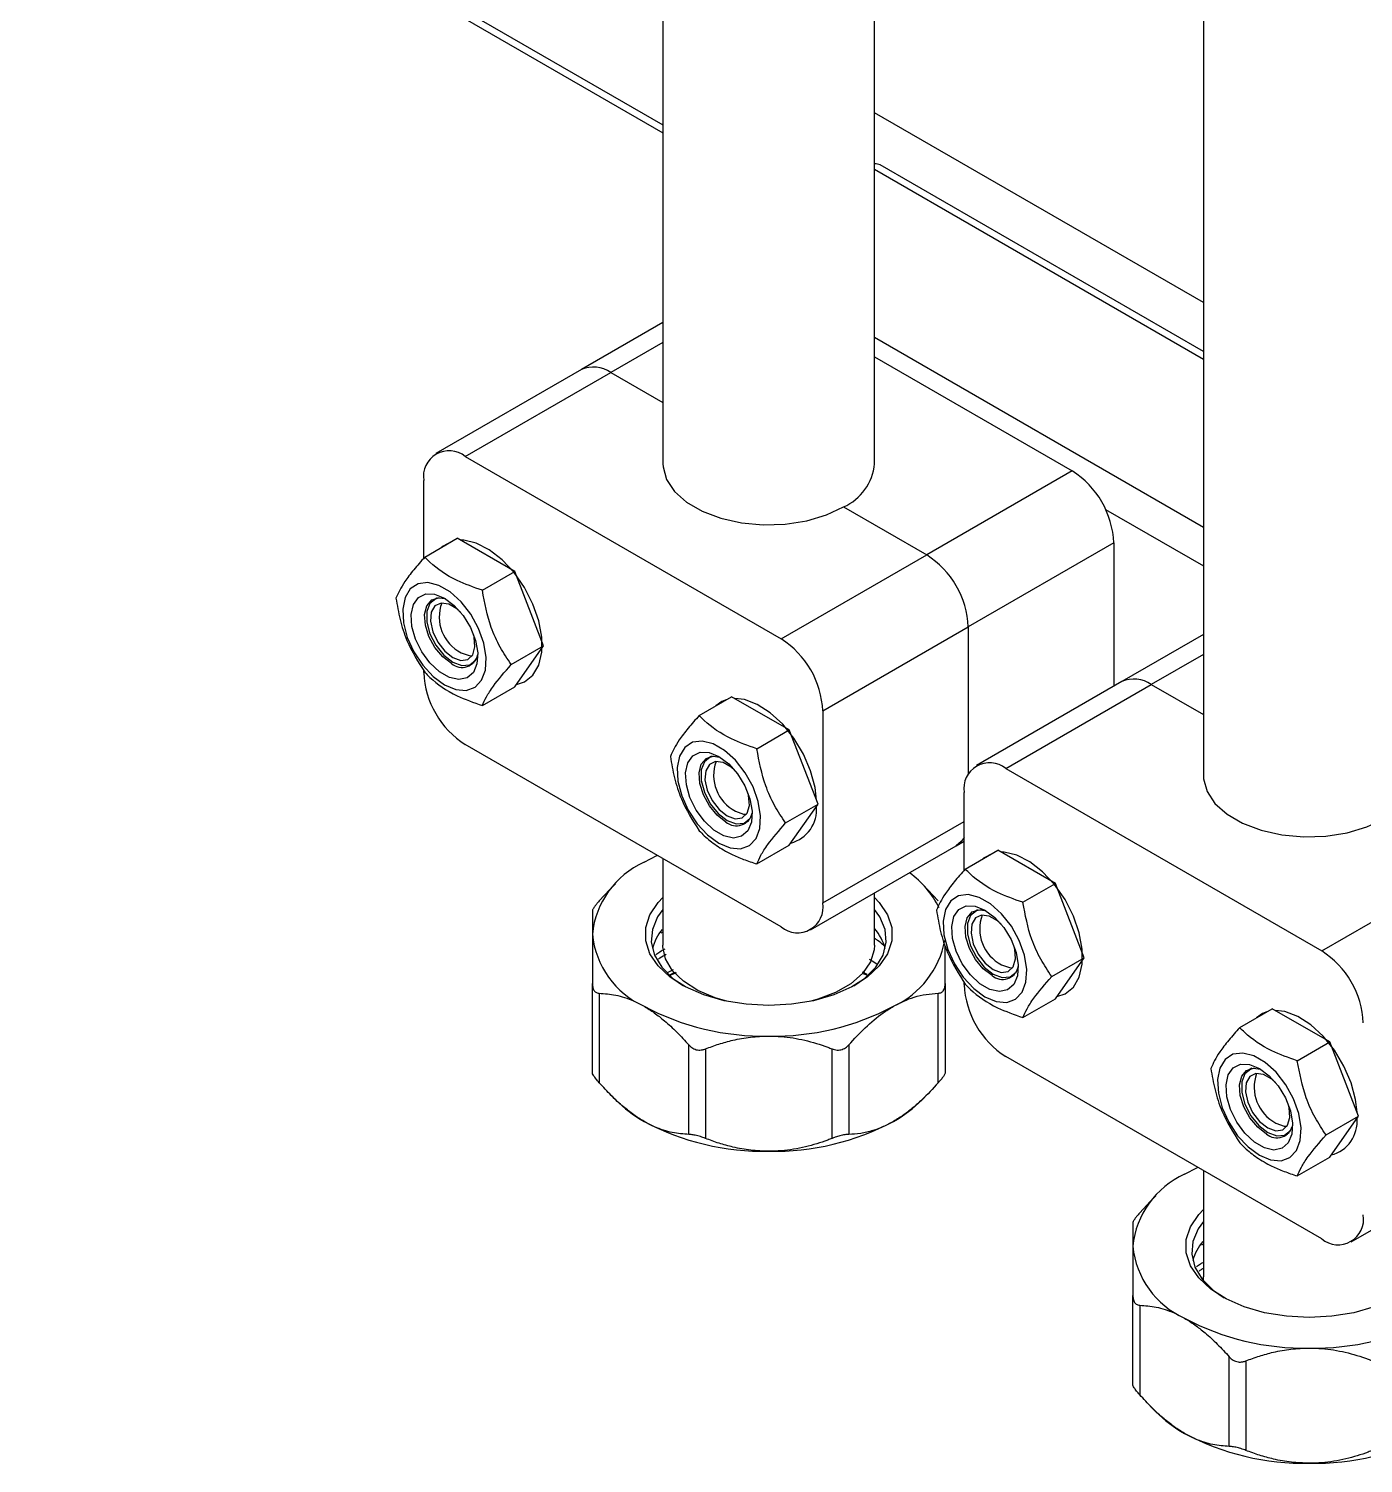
# Model space of a CAD drawing. Extents: x 75 to 2075, y 25 to 1460.
# Drawn here: x 1499.3 to 1641.2, y 580.4 to 732.9 of the extents above; entities that cross this region are included whole.
import ezdxf

# ---------------------------------------------------------------- set-up
doc = ezdxf.new("R2010")
doc.units = 0
doc.header["$LTSCALE"] = 5
doc.linetypes.add('SLD-KATı', pattern=[0])
doc.layers.get('0').update_dxf_attribs({"linetype": 'CONTINUOUS'})

msp = doc.modelspace()

# ---------------------------------------------------------------- linework, layer by layer
at = {"color": 8, "linetype": 'SLD-KATı'}
for p, q in [((1499.298, 761.6), (1566.713, 722.682)), ((1624.166, 697.753), (1589.213, 717.931)), ((1624.166, 679.894), (1589.213, 700.072)), ((1566.713, 699.562), (1561.17, 696.361)), ((1613.761, 681.819), (1624.166, 675.812)), ((1624.166, 666.395), (1618.622, 663.195)), ((1583.709, 639.974), (1598.735, 648.648))]:
    msp.add_line(p, q, dxfattribs=at)
at = {"color": 7, "linetype": 'SLD-KATı'}
for p, q in [((1499.405, 760.693), (1566.713, 721.836)), ((1566.713, 760.636), (1566.713, 686.666)), ((1589.213, 686.666), (1589.213, 760.636)), ((1624.166, 758.426), (1624.166, 653.5)), ((1624.166, 703.802), (1589.213, 723.98)), ((1624.166, 698.598), (1589.82, 718.426)), ((1566.713, 701.675), (1558.045, 696.671)), ((1589.213, 698.031), (1610.225, 685.901)), ((1558.045, 696.671), (1542.577, 687.741)), ((1545.702, 687.432), (1561.17, 696.361)), ((1561.17, 696.361), (1566.713, 693.161)), ((1545.702, 687.432), (1579.289, 668.042)), ((1541.282, 676.611), (1541.282, 684.88)), ((1610.225, 685.901), (1594.757, 676.971)), ((1585.918, 682.074), (1594.757, 676.971)), ((1541.398, 676.745), (1544.85, 678.738)), ((1550.973, 675.202), (1544.85, 678.738)), ((1614.645, 678.246), (1599.177, 669.317)), ((1614.645, 678.246), (1614.645, 663.012)), ((1579.289, 668.042), (1594.757, 676.971)), ((1547.522, 673.21), (1550.973, 675.202)), ((1554.035, 667.311), (1550.973, 675.202)), ((1542.702, 672.408), (1542.397, 672.232)), ((1583.709, 660.387), (1599.177, 669.317)), ((1599.177, 669.317), (1599.177, 653.682)), ((1624.166, 668.508), (1615.497, 663.504)), ((1550.584, 665.318), (1554.035, 667.311)), ((1550.973, 662.954), (1554.035, 667.311)), ((1546.354, 665.378), (1546.66, 665.554)), ((1541.282, 664.466), (1541.282, 664.704)), ((1615.497, 663.504), (1600.029, 654.575)), ((1547.522, 660.962), (1550.973, 662.954)), ((1570.566, 659.907), (1574.018, 661.899)), ((1580.141, 658.364), (1574.018, 661.899)), ((1603.154, 654.265), (1618.622, 663.195)), ((1618.622, 663.195), (1624.166, 659.994)), ((1583.709, 660.387), (1583.709, 639.974)), ((1576.69, 656.372), (1580.141, 658.364)), ((1583.203, 650.472), (1580.141, 658.364)), ((1579.289, 637.422), (1545.702, 656.811)), ((1571.871, 655.57), (1571.565, 655.394)), ((1603.154, 654.265), (1636.742, 634.875)), ((1598.735, 643.444), (1598.735, 651.713)), ((1579.752, 648.48), (1583.203, 650.472)), ((1580.141, 646.116), (1583.203, 650.472)), ((1575.523, 648.539), (1575.828, 648.715)), ((1576.69, 644.123), (1580.141, 646.116)), ((1582.414, 637.112), (1597.882, 646.042)), ((1597.882, 646.042), (1598.735, 646.534)), ((1598.85, 643.578), (1602.302, 645.571)), ((1608.426, 642.036), (1602.302, 645.571)), ((1566.713, 644.682), (1566.713, 635.489)), ((1636.742, 634.875), (1652.21, 643.805)), ((1561.069, 641.39), (1559.946, 640.192)), ((1561.671, 642.009), (1561.064, 641.395)), ((1589.213, 635.489), (1589.213, 641.038)), ((1594.877, 641.38), (1594.256, 642.009)), ((1595.981, 640.192), (1594.858, 641.361)), ((1604.974, 640.043), (1608.426, 642.036)), ((1611.488, 634.144), (1608.426, 642.036)), ((1600.155, 639.242), (1599.85, 639.066)), ((1566.713, 636.883), (1566.501, 636.76)), ((1608.036, 632.152), (1611.488, 634.144)), ((1608.426, 629.788), (1611.488, 634.144)), ((1559.213, 621.885), (1559.213, 631.4)), ((1567.795, 632.864), (1567.153, 632.549)), ((1567.365, 632.316), (1567.893, 632.594)), ((1567.989, 632.485), (1567.439, 632.249)), ((1568.127, 632.558), (1567.489, 632.283)), ((1588.488, 632.249), (1587.938, 632.485)), ((1596.713, 631.4), (1596.713, 621.885)), ((1598.735, 631.3), (1598.735, 631.538)), ((1603.807, 632.211), (1604.112, 632.387)), ((1559.946, 630.38), (1559.946, 620.865)), ((1595.981, 620.865), (1595.981, 630.38)), ((1604.974, 627.795), (1608.426, 629.788)), ((1628.019, 626.74), (1631.47, 628.733)), ((1637.594, 625.197), (1631.47, 628.733)), ((1569.465, 615.37), (1569.465, 624.884)), ((1571.232, 624.462), (1571.232, 614.947)), ((1584.694, 614.947), (1584.694, 624.462)), ((1586.462, 624.884), (1586.462, 615.37)), ((1634.142, 623.205), (1637.594, 625.197)), ((1640.656, 617.306), (1637.594, 625.197)), ((1636.742, 604.255), (1603.154, 623.645)), ((1629.323, 622.403), (1629.018, 622.227)), ((1561.064, 619.662), (1561.671, 619.048)), ((1594.256, 619.048), (1594.877, 619.677)), ((1637.204, 615.313), (1640.656, 617.306)), ((1637.594, 612.949), (1640.656, 617.306)), ((1632.975, 615.373), (1633.28, 615.549)), ((1634.142, 610.957), (1637.594, 612.949)), ((1639.866, 603.946), (1655.334, 612.875)), ((1624.166, 611.515), (1624.166, 600.222)), ((1619.123, 608.843), (1618.517, 608.228)), ((1618.521, 608.224), (1617.398, 607.026)), ((1624.166, 603.716), (1623.954, 603.593)), ((1624.189, 599.802), (1624.166, 600.222)), ((1616.666, 588.719), (1616.666, 598.234)), ((1617.398, 597.213), (1617.398, 587.698)), ((1626.917, 582.203), (1626.917, 591.718)), ((1628.685, 591.295), (1628.685, 581.78)), ((1618.517, 586.495), (1619.123, 585.881))]:
    msp.add_line(p, q, dxfattribs=at)
at = {"color": 7, "linetype": 'SLD-KATı', "flags": 128}
for points in [[(1566.713, 686.666), (1566.729, 686.326), (1567.097, 684.985), (1567.94, 683.718), (1569.221, 682.579), (1570.884, 681.619), (1572.856, 680.88), (1575.052, 680.393), (1577.375, 680.181), (1579.723, 680.252), (1581.995, 680.603), (1584.091, 681.22), (1585.918, 682.074)], [(1544.28, 678.409), (1543.341, 677.913), (1543.178, 677.773)], [(1551.138, 663.188), (1552.006, 663.471), (1552.896, 664.182), (1553.518, 665.253), (1553.837, 666.625), (1553.837, 668.225), (1553.518, 669.966), (1552.896, 671.754), (1552.006, 673.494), (1550.894, 675.09), (1549.622, 676.458), (1548.258, 677.524), (1546.875, 678.229), (1545.548, 678.536), (1545.178, 678.548)], [(1543.492, 663.159), (1544.692, 662.657), (1545.803, 662.573), (1546.742, 662.913), (1547.441, 663.653), (1547.846, 664.736), (1547.929, 666.084), (1547.682, 667.595), (1547.125, 669.159), (1546.299, 670.658), (1545.264, 671.982), (1544.098, 673.033), (1542.886, 673.732), (1541.72, 674.028), (1540.685, 673.899), (1539.859, 673.354), (1539.301, 672.434), (1539.055, 671.206), (1539.138, 669.763), (1539.543, 668.212), (1540.242, 666.666), (1541.181, 665.241), (1542.292, 664.042), (1543.492, 663.159)], [(1543.492, 672.389), (1544.537, 671.603), (1545.489, 670.524), (1546.264, 669.247), (1546.792, 667.885), (1547.027, 666.56), (1546.948, 665.388), (1546.562, 664.475), (1545.903, 663.902), (1545.03, 663.718), (1544.02, 663.941), (1542.964, 664.552), (1541.954, 665.494), (1541.081, 666.686), (1540.422, 668.02), (1540.036, 669.379), (1539.957, 670.642), (1540.192, 671.696), (1540.72, 672.447), (1541.495, 672.83), (1542.447, 672.81), (1543.492, 672.389)], [(1544.243, 665.418), (1543.312, 666.135), (1542.482, 667.132), (1541.843, 668.303), (1541.464, 669.52), (1541.386, 670.65), (1541.618, 671.573), (1542.134, 672.187), (1542.879, 672.426), (1543.599, 672.325)], [(1542.926, 672.406), (1542.577, 672.319), (1541.952, 671.82), (1541.62, 670.957), (1541.62, 669.835), (1541.952, 668.588), (1542.577, 667.368), (1543.419, 666.321), (1544.376, 665.574)], [(1545.197, 670.899), (1544.812, 671.245), (1543.94, 671.748), (1543.128, 671.854), (1542.484, 671.547), (1542.095, 670.871), (1542.015, 669.915), (1542.253, 668.81), (1542.778, 667.704), (1543.519, 666.746), (1544.376, 666.067), (1544.376, 666.067)], [(1544.376, 666.067), (1545.232, 665.757), (1545.973, 665.859), (1546.498, 666.359), (1546.737, 667.189), (1546.657, 668.238), (1546.6, 668.469)], [(1545.26, 666.577), (1546.116, 666.267), (1546.435, 666.258)], [(1544.376, 665.574), (1545.333, 665.216), (1546.175, 665.291), (1546.799, 665.79), (1546.88, 665.916)], [(1573.448, 661.57), (1572.985, 661.382), (1572.347, 660.934)], [(1583.039, 650.896), (1582.885, 652.245), (1582.411, 654.022), (1581.65, 655.798), (1580.642, 657.477), (1579.443, 658.969), (1578.116, 660.194), (1576.733, 661.086), (1575.368, 661.595), (1574.346, 661.709)], [(1572.66, 646.321), (1573.86, 645.819), (1574.971, 645.734), (1575.91, 646.075), (1576.609, 646.814), (1577.014, 647.898), (1577.097, 649.245), (1576.851, 650.757), (1576.293, 652.32), (1575.467, 653.82), (1574.432, 655.144), (1573.266, 656.194), (1572.055, 656.894), (1570.888, 657.189), (1569.854, 657.06), (1569.027, 656.515), (1568.47, 655.595), (1568.223, 654.368), (1568.306, 652.925), (1568.711, 651.373), (1569.41, 649.827), (1570.349, 648.402), (1571.46, 647.204), (1572.66, 646.321)], [(1572.66, 655.55), (1573.705, 654.765), (1574.657, 653.686), (1575.432, 652.409), (1575.96, 651.047), (1576.195, 649.721), (1576.116, 648.55), (1575.73, 647.637), (1575.071, 647.063), (1574.198, 646.88), (1573.188, 647.103), (1572.132, 647.713), (1571.122, 648.656), (1570.249, 649.847), (1569.59, 651.182), (1569.204, 652.541), (1569.125, 653.803), (1569.36, 654.857), (1569.888, 655.609), (1570.663, 655.992), (1571.615, 655.972), (1572.66, 655.55)], [(1573.411, 648.58), (1572.48, 649.296), (1571.65, 650.294), (1571.011, 651.465), (1570.632, 652.681), (1570.554, 653.812), (1570.786, 654.734), (1571.302, 655.349), (1572.047, 655.588), (1572.768, 655.486)], [(1572.095, 655.567), (1571.745, 655.48), (1571.121, 654.981), (1570.788, 654.119), (1570.788, 652.996), (1571.121, 651.75), (1571.745, 650.529), (1572.587, 649.482), (1573.544, 648.735)], [(1574.365, 654.061), (1573.98, 654.407), (1573.108, 654.91), (1572.296, 655.015), (1571.652, 654.709), (1571.263, 654.032), (1571.183, 653.077), (1571.421, 651.971), (1571.946, 650.865), (1572.687, 649.908), (1573.544, 649.228), (1573.544, 649.228)], [(1624.166, 653.5), (1624.181, 653.16), (1624.549, 651.819), (1625.392, 650.551), (1626.673, 649.413), (1628.336, 648.453), (1630.308, 647.713), (1632.504, 647.227), (1634.827, 647.014), (1637.176, 647.085), (1639.447, 647.437), (1641.543, 648.053), (1643.371, 648.907)], [(1573.544, 649.228), (1574.401, 648.919), (1575.141, 649.021), (1575.667, 649.521), (1575.905, 650.351), (1575.825, 651.399), (1575.769, 651.63)], [(1574.428, 649.739), (1575.284, 649.429), (1575.603, 649.42)], [(1573.544, 648.735), (1574.501, 648.377), (1575.343, 648.453), (1575.967, 648.952), (1576.048, 649.078)], [(1598.735, 646.934), (1598.432, 646.498), (1597.882, 646.042), (1597.882, 646.042)], [(1598.735, 646.934), (1598.432, 646.498), (1597.882, 646.042), (1597.882, 646.042)], [(1601.732, 645.242), (1600.793, 644.746), (1600.631, 644.606)], [(1608.59, 630.022), (1609.458, 630.305), (1610.348, 631.016), (1610.97, 632.086), (1611.29, 633.459), (1611.29, 635.058), (1610.97, 636.799), (1610.348, 638.588), (1609.458, 640.327), (1608.347, 641.924), (1607.075, 643.292), (1605.711, 644.357), (1604.328, 645.062), (1603.001, 645.37), (1602.631, 645.381)], [(1564.705, 644.306), (1566.069, 645.02), (1566.101, 645.035)], [(1577.963, 629.076), (1575.552, 629.205), (1573.222, 629.587), (1571.054, 630.21), (1569.121, 631.053), (1567.489, 632.086), (1566.214, 633.275), (1565.339, 634.579), (1564.894, 635.953), (1564.894, 637.352), (1565.339, 638.726), (1566.214, 640.03), (1566.713, 640.555)], [(1589.213, 640.555), (1589.712, 640.03), (1590.587, 638.726), (1591.032, 637.352), (1591.032, 635.953), (1590.587, 634.579), (1589.712, 633.275), (1588.437, 632.086), (1586.806, 631.053), (1584.873, 630.21), (1582.705, 629.587), (1580.375, 629.205), (1577.963, 629.076)], [(1600.944, 629.993), (1602.144, 629.49), (1603.255, 629.406), (1604.195, 629.747), (1604.893, 630.486), (1605.299, 631.57), (1605.381, 632.917), (1605.135, 634.429), (1604.578, 635.992), (1603.751, 637.492), (1602.716, 638.816), (1601.55, 639.866), (1600.339, 640.565), (1599.173, 640.861), (1598.138, 640.732), (1597.311, 640.187), (1596.754, 639.267), (1596.508, 638.04), (1596.59, 636.597), (1596.996, 635.045), (1597.694, 633.499), (1598.634, 632.074), (1599.745, 630.876), (1600.944, 629.993)], [(1566.713, 639.288), (1566.151, 638.502), (1565.591, 637.169), (1565.478, 635.799), (1565.816, 634.441), (1566.593, 633.144), (1567.781, 631.956), (1568.908, 631.168)], [(1587.019, 631.168), (1588.146, 631.956), (1589.334, 633.144), (1590.111, 634.441), (1590.449, 635.799), (1590.336, 637.169), (1589.776, 638.502), (1589.213, 639.288)], [(1600.944, 639.222), (1601.989, 638.437), (1602.941, 637.358), (1603.716, 636.08), (1604.245, 634.719), (1604.48, 633.393), (1604.401, 632.222), (1604.015, 631.309), (1603.356, 630.735), (1602.483, 630.552), (1601.473, 630.775), (1600.416, 631.385), (1599.406, 632.328), (1598.533, 633.519), (1597.874, 634.854), (1597.488, 636.212), (1597.409, 637.475), (1597.644, 638.529), (1598.173, 639.281), (1598.947, 639.664), (1599.899, 639.643), (1600.944, 639.222)], [(1601.695, 632.252), (1600.764, 632.968), (1599.935, 633.966), (1599.296, 635.136), (1598.917, 636.353), (1598.839, 637.484), (1599.07, 638.406), (1599.586, 639.02), (1600.331, 639.26), (1601.052, 639.158)], [(1600.616, 639.251), (1600.03, 639.152), (1599.405, 638.653), (1599.072, 637.79), (1599.072, 636.668), (1599.405, 635.422), (1600.03, 634.201), (1600.871, 633.154), (1601.828, 632.407)], [(1602.65, 637.733), (1602.264, 638.078), (1601.393, 638.581), (1600.58, 638.687), (1599.936, 638.381), (1599.548, 637.704), (1599.467, 636.749), (1599.706, 635.643), (1600.231, 634.537), (1600.972, 633.58), (1601.828, 632.9), (1601.828, 632.9)], [(1573.507, 629.526), (1572.256, 629.892), (1570.422, 630.67), (1568.896, 631.645), (1567.741, 632.777), (1567.005, 634.021), (1566.717, 635.324), (1566.713, 635.489)], [(1589.213, 635.489), (1589.181, 634.996), (1588.779, 633.702), (1587.935, 632.482), (1586.682, 631.385), (1585.073, 630.456), (1583.172, 629.732), (1582.42, 629.526)], [(1601.828, 632.9), (1602.685, 632.591), (1603.426, 632.693), (1603.951, 633.192), (1604.189, 634.023), (1604.109, 635.071), (1604.053, 635.302)], [(1602.712, 633.41), (1603.569, 633.101), (1603.888, 633.092)], [(1601.828, 632.407), (1602.785, 632.049), (1603.627, 632.125), (1604.252, 632.624), (1604.35, 632.782)], [(1630.9, 628.404), (1630.438, 628.216), (1629.799, 627.768)], [(1640.491, 617.729), (1640.337, 619.078), (1639.864, 620.855), (1639.102, 622.631), (1638.095, 624.31), (1636.895, 625.803), (1635.568, 627.028), (1634.185, 627.919), (1632.821, 628.429), (1631.799, 628.543)], [(1630.113, 613.154), (1631.312, 612.652), (1632.423, 612.568), (1633.363, 612.908), (1634.061, 613.648), (1634.467, 614.731), (1634.549, 616.079), (1634.303, 617.59), (1633.746, 619.154), (1632.919, 620.653), (1631.884, 621.977), (1630.718, 623.028), (1629.507, 623.727), (1628.341, 624.023), (1627.306, 623.894), (1626.479, 623.349), (1625.922, 622.429), (1625.676, 621.201), (1625.758, 619.758), (1626.164, 618.207), (1626.862, 616.661), (1627.802, 615.236), (1628.913, 614.037), (1630.113, 613.154)], [(1630.113, 622.384), (1631.158, 621.598), (1632.11, 620.519), (1632.884, 619.242), (1633.413, 617.88), (1633.648, 616.555), (1633.569, 615.383), (1633.183, 614.47), (1632.524, 613.897), (1631.651, 613.713), (1630.641, 613.936), (1629.584, 614.547), (1628.574, 615.489), (1627.701, 616.681), (1627.042, 618.015), (1626.656, 619.374), (1626.577, 620.637), (1626.812, 621.691), (1627.341, 622.442), (1628.115, 622.825), (1629.068, 622.805), (1630.113, 622.384)], [(1630.863, 615.413), (1629.933, 616.13), (1629.103, 617.127), (1628.464, 618.298), (1628.085, 619.515), (1628.007, 620.645), (1628.238, 621.568), (1628.755, 622.182), (1629.499, 622.421), (1630.22, 622.32)], [(1629.547, 622.401), (1629.198, 622.314), (1628.573, 621.815), (1628.241, 620.952), (1628.241, 619.83), (1628.573, 618.583), (1629.198, 617.363), (1630.039, 616.316), (1630.996, 615.569)], [(1631.818, 620.894), (1631.432, 621.24), (1630.561, 621.743), (1629.748, 621.849), (1629.104, 621.542), (1628.716, 620.866), (1628.635, 619.91), (1628.874, 618.805), (1629.399, 617.699), (1630.14, 616.741), (1630.996, 616.062), (1630.996, 616.062)], [(1630.996, 616.062), (1631.853, 615.752), (1632.594, 615.854), (1633.119, 616.354), (1633.358, 617.184), (1633.277, 618.233), (1633.221, 618.464)], [(1631.88, 616.572), (1632.737, 616.262), (1633.056, 616.253)], [(1630.996, 615.569), (1631.954, 615.211), (1632.795, 615.286), (1633.42, 615.785), (1633.5, 615.911)], [(1622.158, 611.14), (1623.521, 611.853), (1623.554, 611.868)], [(1635.416, 595.909), (1633.004, 596.038), (1630.675, 596.421), (1628.506, 597.044), (1626.574, 597.887), (1624.942, 598.92), (1623.667, 600.109), (1622.792, 601.412), (1622.347, 602.787), (1622.347, 604.185), (1622.792, 605.559), (1623.667, 606.863), (1624.166, 607.389)], [(1646.666, 607.389), (1647.165, 606.863), (1648.04, 605.559), (1648.485, 604.185), (1648.485, 602.787), (1648.04, 601.412), (1647.165, 600.109), (1645.89, 598.92), (1644.258, 597.887), (1642.325, 597.044), (1640.157, 596.421), (1637.828, 596.038), (1635.416, 595.909)], [(1624.166, 606.121), (1623.603, 605.336), (1623.043, 604.003), (1622.93, 602.632), (1623.268, 601.274), (1624.045, 599.978), (1625.234, 598.79), (1626.36, 598.001)]]:
    msp.add_lwpolyline(points, dxfattribs=at)
at = {"color": 7, "linetype": 'SLD-KATı'}
for centre, radius, start, end in [((1589.352, 717.553), 0.99, 61.81398, 98.05674), ((1559.339, 693.806), 3.144, 54.38242, 114.30712), ((1543.976, 685.317), 2.729, 50.79671, 189.21404), ((1583.641, 687.186), 5.596, 294.0092, 354.67066), ((1605.049, 677.81), 9.605, 2.60548, 57.39452), ((1589.582, 668.88), 9.605, 2.60548, 57.39452), ((1547.218, 670.384), 4.281, 159.80136, 242.77692), ((1574.114, 659.951), 9.605, 2.60548, 57.39452), ((1545.349, 666.745), 1.727, 230.17979, 347.54121), ((1550.877, 664.903), 9.605, 182.60548, 237.39452), ((1616.791, 660.639), 3.144, 54.38242, 114.30712), ((1576.386, 653.545), 4.281, 159.80136, 242.77692), ((1601.429, 652.15), 2.729, 50.79671, 189.21404), ((1579.37, 649.912), 3.684, 284.71744, 5.08122), ((1574.517, 649.907), 1.727, 230.17976, 347.54075), ((1568.597, 635.717), 9.43, 114.37466, 174.3052), ((1587.026, 634.992), 10.089, 26.28307, 54.23914), ((1581.014, 639.537), 2.729, 230.79671, 9.21404), ((1604.67, 637.217), 4.281, 159.80136, 242.77692), ((1568.597, 637.588), 9.43, 185.6948, 245.62534), ((1570.58, 633.834), 5.154, 139.81112, 165.53876), ((1585.315, 633.824), 5.188, 14.48878, 41.28307), ((1587.148, 637.803), 9.701, 294.83039, 349.23776), ((1631.566, 626.784), 9.605, 2.60548, 57.39452), ((1602.801, 633.578), 1.727, 230.17978, 347.54114), ((1608.33, 631.736), 9.605, 182.60548, 237.39452), ((1577.423, 652.877), 27.054, 241.95976, 271.1441), ((1578.504, 652.877), 27.054, 268.8559, 298.04024), ((1633.839, 620.379), 4.281, 159.80136, 242.77692), ((1571.661, 629.092), 14.167, 225.15691, 240.59618), ((1584.266, 629.092), 14.167, 299.40382, 314.84309), ((1577.423, 640.629), 27.054, 241.95976, 271.1441), ((1578.504, 640.629), 27.054, 268.8559, 298.04024), ((1631.969, 616.74), 1.727, 230.17978, 347.54117), ((1636.822, 616.746), 3.684, 284.71744, 5.08122), ((1626.049, 602.55), 9.43, 114.37466, 174.3052), ((1638.467, 606.37), 2.729, 230.79671, 9.21404), ((1628.032, 600.668), 5.154, 139.81112, 165.53876), ((1626.049, 604.422), 9.43, 185.6948, 245.62534), ((1634.876, 619.711), 27.054, 241.95976, 271.1441), ((1635.956, 619.711), 27.054, 268.8559, 298.04024), ((1629.113, 595.926), 14.167, 225.15691, 240.59618), ((1634.876, 607.463), 27.054, 241.95976, 271.1441), ((1635.956, 607.463), 27.054, 268.8559, 298.04024)]:
    msp.add_arc(centre, radius, start, end, dxfattribs=at)
for points, knots in [([(1541.398, 676.745), (1540.997, 676.289), (1540.185, 675.366), (1538.991, 673.796), (1538.59, 672.933), (1538.336, 672.389)], [0, 0, 0, 0, 0.26486139, 0.535466, 1, 1, 1, 1]), ([(1547.522, 673.21), (1546.592, 673.536), (1544.394, 674.306), (1542.488, 675.643), (1541.577, 676.564), (1541.398, 676.745)], [0, 0, 0, 0, 0.3706042, 0.8765855, 1, 1, 1, 1]), ([(1550.584, 665.318), (1550.182, 665.924), (1549.371, 667.15), (1548.176, 669.748), (1547.775, 671.869), (1547.522, 673.21)], [0, 0, 0, 0, 0.2648614, 0.535466, 1, 1, 1, 1]), ([(1538.336, 672.389), (1538.466, 671.626), (1538.728, 670.083), (1539.618, 667.31), (1540.709, 665.586), (1541.398, 664.497)], [0, 0, 0, 0, 0.2648614, 0.535466, 1, 1, 1, 1]), ([(1547.522, 660.962), (1547.652, 661.261), (1547.914, 661.867), (1548.804, 663.262), (1549.894, 664.522), (1550.584, 665.318)], [0, 0, 0, 0, 0.2648614, 0.535466, 1, 1, 1, 1]), ([(1541.398, 664.497), (1541.577, 664.316), (1542.488, 663.395), (1544.394, 662.058), (1546.592, 661.288), (1547.522, 660.962)], [0, 0, 0, 0, 0.1234145, 0.6293958, 1, 1, 1, 1]), ([(1570.566, 659.907), (1570.165, 659.45), (1569.353, 658.528), (1568.159, 656.957), (1567.758, 656.095), (1567.504, 655.55)], [0, 0, 0, 0, 0.2648614, 0.535466, 1, 1, 1, 1]), ([(1576.69, 656.372), (1575.76, 656.697), (1573.562, 657.468), (1571.656, 658.805), (1570.745, 659.726), (1570.566, 659.907)], [0, 0, 0, 0, 0.3706042, 0.8765855, 1, 1, 1, 1]), ([(1579.752, 648.48), (1579.35, 649.086), (1578.539, 650.311), (1577.345, 652.909), (1576.943, 655.031), (1576.69, 656.372)], [0, 0, 0, 0, 0.2648614, 0.535466, 1, 1, 1, 1]), ([(1567.504, 655.55), (1567.634, 654.787), (1567.897, 653.245), (1568.786, 650.471), (1569.877, 648.748), (1570.566, 647.659)], [0, 0, 0, 0, 0.2648614, 0.535466, 1, 1, 1, 1]), ([(1576.69, 644.123), (1576.82, 644.423), (1577.082, 645.028), (1577.972, 646.423), (1579.063, 647.683), (1579.752, 648.48)], [0, 0, 0, 0, 0.2648614, 0.535466, 1, 1, 1, 1]), ([(1570.566, 647.659), (1570.745, 647.478), (1571.287, 646.929), (1572.366, 646.06), (1573.805, 645.231), (1575.279, 644.595), (1576.218, 644.281), (1576.69, 644.123)], [0, 0, 0, 0, 0.1231586, 0.3733963, 0.6297234, 0.8139072, 1, 1, 1, 1]), ([(1598.85, 643.578), (1598.449, 643.122), (1597.638, 642.2), (1596.443, 640.629), (1596.042, 639.767), (1595.789, 639.222)], [0, 0, 0, 0, 0.2648614, 0.535466, 1, 1, 1, 1]), ([(1604.974, 640.043), (1604.045, 640.369), (1601.846, 641.14), (1599.941, 642.476), (1599.029, 643.398), (1598.85, 643.578)], [0, 0, 0, 0, 0.3706042, 0.8765855, 1, 1, 1, 1]), ([(1559.946, 640.192), (1559.887, 640.124), (1559.797, 640.022), (1559.687, 639.891), (1559.609, 639.796), (1559.536, 639.705), (1559.47, 639.619), (1559.409, 639.537), (1559.342, 639.441), (1559.278, 639.34), (1559.236, 639.259), (1559.216, 639.204), (1559.214, 639.182), (1559.213, 639.172)], [0, 0, 0, 0, 0.1386714, 0.20943713, 0.28067778, 0.34990622, 0.41966397, 0.49116684, 0.56329883, 0.6929648, 0.82617122, 0.91271393, 1, 1, 1, 1]), ([(1559.213, 639.172), (1559.213, 639.142), (1559.213, 638.967), (1559.213, 638.487), (1559.213, 637.624), (1559.213, 636.898), (1559.213, 636.652)], [0, 0, 0, 0, 0.073265, 0.4365434, 0.8088712, 1, 1, 1, 1]), ([(1595.789, 639.222), (1595.918, 638.459), (1596.181, 636.917), (1597.071, 634.143), (1598.161, 632.419), (1598.85, 631.33)], [0, 0, 0, 0, 0.2648614, 0.535466, 1, 1, 1, 1]), ([(1608.036, 632.152), (1607.635, 632.758), (1606.823, 633.983), (1605.629, 636.581), (1605.228, 638.703), (1604.974, 640.043)], [0, 0, 0, 0, 0.2648614, 0.535466, 1, 1, 1, 1]), ([(1559.213, 636.652), (1559.213, 636.263), (1559.213, 635.476), (1559.213, 634.126), (1559.213, 632.759), (1559.213, 631.854), (1559.213, 631.4)], [0, 0, 0, 0, 0.272941, 0.5513799, 0.7748074, 1, 1, 1, 1]), ([(1590.182, 635.471), (1589.973, 635.651), (1589.675, 635.907), (1589.319, 636.135), (1589.213, 636.203)], [0, 0, 0, 0, 0.7027457, 1, 1, 1, 1]), ([(1566.907, 635.051), (1566.734, 634.955), (1566.393, 634.768), (1566.107, 634.554), (1565.966, 634.448)], [0, 0, 0, 0, 0.5083072, 1, 1, 1, 1]), ([(1567.067, 634.495), (1566.835, 634.371), (1566.543, 634.215), (1566.297, 634.037), (1566.246, 633.999)], [0, 0, 0, 0, 0.7927423, 1, 1, 1, 1]), ([(1596.713, 631.4), (1596.713, 631.852), (1596.713, 632.758), (1596.713, 634.103), (1596.713, 635.03), (1596.713, 635.452), (1596.713, 635.47)], [0, 0, 0, 0, 0.3045527, 0.6112654, 0.9833801, 1, 1, 1, 1]), ([(1589.438, 633.462), (1589.226, 633.611), (1588.982, 633.781), (1588.711, 633.935), (1588.676, 633.955)], [0, 0, 0, 0, 0.87081, 1, 1, 1, 1]), ([(1559.213, 631.4), (1559.224, 631.238), (1559.244, 630.914), (1559.434, 630.569), (1559.687, 630.404), (1559.872, 630.387), (1559.946, 630.38)], [0, 0, 0, 0, 0.28069379, 0.56283221, 0.82574987, 1, 1, 1, 1]), ([(1567.437, 632.317), (1567.526, 632.363), (1567.724, 632.469), (1567.947, 632.56), (1568.07, 632.61)], [0, 0, 0, 0, 0.4454577, 1, 1, 1, 1]), ([(1588.416, 632.381), (1588.383, 632.402), (1588.242, 632.492), (1588.066, 632.559), (1587.931, 632.611)], [0, 0, 0, 0, 0.2331084, 1, 1, 1, 1]), ([(1595.981, 630.38), (1596.099, 630.396), (1596.335, 630.429), (1596.584, 630.695), (1596.699, 631.045), (1596.709, 631.299), (1596.713, 631.4)], [0, 0, 0, 0, 0.2806938, 0.5628322, 0.8257499, 1, 1, 1, 1]), ([(1604.974, 627.795), (1605.104, 628.095), (1605.366, 628.7), (1606.256, 630.095), (1607.347, 631.355), (1608.036, 632.152)], [0, 0, 0, 0, 0.2648614, 0.535466, 1, 1, 1, 1]), ([(1559.946, 630.38), (1560.523, 630.341), (1561.396, 630.282), (1562.633, 629.945), (1563.637, 629.573), (1564.334, 629.198), (1564.705, 628.999)], [0, 0, 0, 0, 0.3822459, 0.5776631, 0.77475, 1, 1, 1, 1]), ([(1591.222, 628.999), (1591.957, 629.367), (1593.611, 630.196), (1595.135, 630.314), (1595.981, 630.38)], [0, 0, 0, 0, 0.4446442, 1, 1, 1, 1]), ([(1598.85, 631.33), (1599.029, 631.15), (1599.941, 630.228), (1601.846, 628.892), (1604.045, 628.121), (1604.974, 627.795)], [0, 0, 0, 0, 0.1234145, 0.6293958, 1, 1, 1, 1]), ([(1564.705, 628.999), (1565.069, 628.774), (1565.803, 628.322), (1566.974, 627.397), (1568.209, 626.263), (1569.044, 625.346), (1569.465, 624.884)], [0, 0, 0, 0, 0.2208532, 0.4446677, 0.7205109, 1, 1, 1, 1]), ([(1586.462, 624.884), (1587.04, 625.51), (1588.21, 626.777), (1589.833, 628.138), (1590.85, 628.768), (1591.222, 628.999)], [0, 0, 0, 0, 0.3824108, 0.7746528, 1, 1, 1, 1]), ([(1571.232, 624.462), (1571.706, 624.639), (1572.658, 624.994), (1574.256, 625.429), (1576.028, 625.76), (1577.314, 625.806), (1577.963, 625.828)], [0, 0, 0, 0, 0.2235177, 0.4486206, 0.7217234, 1, 1, 1, 1]), ([(1577.963, 625.828), (1578.409, 625.817), (1579.699, 625.785), (1581.829, 625.424), (1583.6, 624.885), (1584.54, 624.521), (1584.694, 624.462)], [0, 0, 0, 0, 0.1911271, 0.5537053, 0.9267357, 1, 1, 1, 1]), ([(1628.019, 626.74), (1627.617, 626.284), (1626.806, 625.361), (1625.611, 623.791), (1625.21, 622.928), (1624.957, 622.384)], [0, 0, 0, 0, 0.2648614, 0.535466, 1, 1, 1, 1]), ([(1634.142, 623.205), (1633.213, 623.531), (1631.014, 624.301), (1629.109, 625.638), (1628.197, 626.559), (1628.019, 626.74)], [0, 0, 0, 0, 0.3706042, 0.8765855, 1, 1, 1, 1]), ([(1569.465, 624.884), (1569.597, 624.757), (1569.862, 624.5), (1570.379, 624.324), (1570.853, 624.334), (1571.124, 624.425), (1571.232, 624.462)], [0, 0, 0, 0, 0.28069379, 0.56283221, 0.82574987, 1, 1, 1, 1]), ([(1584.694, 624.462), (1584.871, 624.408), (1585.226, 624.3), (1585.767, 624.377), (1586.184, 624.599), (1586.383, 624.803), (1586.462, 624.884)], [0, 0, 0, 0, 0.2806938, 0.5628322, 0.8257499, 1, 1, 1, 1]), ([(1624.957, 622.384), (1625.087, 621.621), (1625.349, 620.078), (1626.239, 617.305), (1627.329, 615.581), (1628.019, 614.492)], [0, 0, 0, 0, 0.2648614, 0.535466, 1, 1, 1, 1]), ([(1637.204, 615.313), (1636.803, 615.919), (1635.991, 617.145), (1634.797, 619.743), (1634.396, 621.864), (1634.142, 623.205)], [0, 0, 0, 0, 0.2648614, 0.535466, 1, 1, 1, 1]), ([(1559.946, 620.865), (1559.828, 621.001), (1559.592, 621.274), (1559.343, 621.605), (1559.227, 621.802), (1559.217, 621.862), (1559.213, 621.885)], [0, 0, 0, 0, 0.2806938, 0.5628322, 0.8257499, 1, 1, 1, 1]), ([(1564.705, 616.751), (1564.341, 616.975), (1563.608, 617.427), (1562.436, 618.353), (1561.201, 619.486), (1560.366, 620.403), (1559.946, 620.865)], [0, 0, 0, 0, 0.22085322, 0.44466773, 0.72051093, 1, 1, 1, 1]), ([(1595.981, 620.865), (1595.404, 620.237), (1594.531, 619.288), (1593.294, 618.197), (1592.29, 617.409), (1591.593, 616.98), (1591.222, 616.751)], [0, 0, 0, 0, 0.3822459, 0.5776631, 0.77475, 1, 1, 1, 1]), ([(1596.713, 621.885), (1596.703, 621.843), (1596.683, 621.758), (1596.493, 621.478), (1596.24, 621.162), (1596.055, 620.949), (1595.981, 620.865)], [0, 0, 0, 0, 0.2806938, 0.5628322, 0.8257499, 1, 1, 1, 1]), ([(1569.465, 615.37), (1568.887, 615.408), (1568.014, 615.467), (1566.778, 615.804), (1565.773, 616.176), (1565.077, 616.551), (1564.705, 616.751)], [0, 0, 0, 0, 0.3822459, 0.5776631, 0.77475, 1, 1, 1, 1]), ([(1591.222, 616.751), (1590.857, 616.555), (1590.124, 616.16), (1588.953, 615.733), (1587.717, 615.44), (1586.882, 615.393), (1586.462, 615.37)], [0, 0, 0, 0, 0.2208532, 0.4446677, 0.7205109, 1, 1, 1, 1]), ([(1571.232, 614.947), (1571.056, 615.013), (1570.701, 615.144), (1570.159, 615.286), (1569.743, 615.356), (1569.544, 615.366), (1569.465, 615.37)], [0, 0, 0, 0, 0.2806938, 0.5628322, 0.8257499, 1, 1, 1, 1]), ([(1577.963, 613.58), (1577.327, 613.602), (1576.04, 613.647), (1574.272, 613.976), (1572.662, 614.413), (1571.71, 614.768), (1571.232, 614.947)], [0, 0, 0, 0, 0.272941, 0.5513799, 0.7748074, 1, 1, 1, 1]), ([(1584.694, 614.947), (1584.54, 614.887), (1583.621, 614.532), (1581.851, 613.99), (1579.722, 613.624), (1578.409, 613.591), (1577.963, 613.58)], [0, 0, 0, 0, 0.073265, 0.4365434, 0.8088712, 1, 1, 1, 1]), ([(1586.462, 615.37), (1586.33, 615.361), (1586.065, 615.345), (1585.548, 615.234), (1585.074, 615.091), (1584.803, 614.988), (1584.694, 614.947)], [0, 0, 0, 0, 0.2806938, 0.5628322, 0.8257499, 1, 1, 1, 1]), ([(1634.142, 610.957), (1634.272, 611.256), (1634.535, 611.862), (1635.424, 613.257), (1636.515, 614.517), (1637.204, 615.313)], [0, 0, 0, 0, 0.2648614, 0.535466, 1, 1, 1, 1]), ([(1628.019, 614.492), (1628.197, 614.311), (1628.74, 613.763), (1629.818, 612.893), (1631.258, 612.065), (1632.732, 611.429), (1633.67, 611.115), (1634.142, 610.957)], [0, 0, 0, 0, 0.1231586, 0.3733963, 0.6297234, 0.8139072, 1, 1, 1, 1]), ([(1617.398, 607.026), (1617.339, 606.958), (1617.25, 606.856), (1617.139, 606.725), (1617.061, 606.629), (1616.988, 606.538), (1616.922, 606.452), (1616.862, 606.371), (1616.794, 606.275), (1616.73, 606.173), (1616.688, 606.092), (1616.669, 606.037), (1616.667, 606.016), (1616.666, 606.005)], [0, 0, 0, 0, 0.1386714, 0.2094371, 0.2806778, 0.3499062, 0.419664, 0.4911668, 0.5632988, 0.6929648, 0.8261712, 0.9127139, 1, 1, 1, 1]), ([(1616.666, 606.005), (1616.666, 605.976), (1616.666, 605.8), (1616.666, 605.32), (1616.666, 604.457), (1616.666, 603.732), (1616.666, 603.486)], [0, 0, 0, 0, 0.073265, 0.4365434, 0.8088712, 1, 1, 1, 1]), ([(1616.666, 603.486), (1616.666, 603.096), (1616.666, 602.31), (1616.666, 600.959), (1616.666, 599.592), (1616.666, 598.688), (1616.666, 598.234)], [0, 0, 0, 0, 0.272941, 0.5513799, 0.7748074, 1, 1, 1, 1]), ([(1624.166, 601.772), (1624.06, 601.713), (1623.787, 601.561), (1623.558, 601.387), (1623.418, 601.282)], [0, 0, 0, 0, 0.38950289, 1, 1, 1, 1]), ([(1624.166, 601.124), (1624.058, 601.065), (1623.89, 600.974), (1623.749, 600.87), (1623.699, 600.833)], [0, 0, 0, 0, 0.6420426, 1, 1, 1, 1]), ([(1616.666, 598.234), (1616.676, 598.072), (1616.697, 597.747), (1616.886, 597.402), (1617.139, 597.238), (1617.324, 597.22), (1617.398, 597.213)], [0, 0, 0, 0, 0.28069379, 0.56283221, 0.82574987, 1, 1, 1, 1]), ([(1617.398, 597.213), (1617.976, 597.174), (1618.848, 597.116), (1620.085, 596.778), (1621.09, 596.406), (1621.786, 596.032), (1622.158, 595.832)], [0, 0, 0, 0, 0.3822459, 0.5776631, 0.77475, 1, 1, 1, 1]), ([(1622.158, 595.832), (1622.522, 595.607), (1623.255, 595.155), (1624.426, 594.23), (1625.662, 593.097), (1626.497, 592.18), (1626.917, 591.718)], [0, 0, 0, 0, 0.2208532, 0.4446677, 0.7205109, 1, 1, 1, 1]), ([(1628.685, 591.295), (1629.159, 591.472), (1630.11, 591.828), (1631.708, 592.262), (1633.48, 592.594), (1634.767, 592.639), (1635.416, 592.662)], [0, 0, 0, 0, 0.22351769, 0.44862061, 0.72172345, 1, 1, 1, 1]), ([(1635.416, 592.662), (1635.861, 592.651), (1637.152, 592.618), (1639.281, 592.257), (1641.053, 591.718), (1641.993, 591.355), (1642.147, 591.295)], [0, 0, 0, 0, 0.1911271, 0.5537053, 0.9267357, 1, 1, 1, 1]), ([(1626.917, 591.718), (1627.049, 591.59), (1627.315, 591.334), (1627.832, 591.158), (1628.305, 591.167), (1628.577, 591.259), (1628.685, 591.295)], [0, 0, 0, 0, 0.2806938, 0.5628322, 0.8257499, 1, 1, 1, 1]), ([(1617.398, 587.698), (1617.28, 587.834), (1617.044, 588.107), (1616.795, 588.438), (1616.68, 588.636), (1616.67, 588.695), (1616.666, 588.719)], [0, 0, 0, 0, 0.2806938, 0.5628322, 0.8257499, 1, 1, 1, 1]), ([(1622.158, 583.584), (1621.793, 583.809), (1621.06, 584.261), (1619.889, 585.186), (1618.653, 586.319), (1617.818, 587.237), (1617.398, 587.698)], [0, 0, 0, 0, 0.22085322, 0.44466773, 0.72051093, 1, 1, 1, 1]), ([(1626.917, 582.203), (1626.34, 582.242), (1625.467, 582.301), (1624.23, 582.638), (1623.226, 583.01), (1622.529, 583.384), (1622.158, 583.584)], [0, 0, 0, 0, 0.3822459, 0.5776631, 0.77475, 1, 1, 1, 1]), ([(1628.685, 581.78), (1628.508, 581.846), (1628.153, 581.978), (1627.612, 582.12), (1627.195, 582.19), (1626.996, 582.199), (1626.917, 582.203)], [0, 0, 0, 0, 0.2806938, 0.5628322, 0.8257499, 1, 1, 1, 1]), ([(1635.416, 580.414), (1634.779, 580.436), (1633.493, 580.48), (1631.724, 580.809), (1630.114, 581.247), (1629.163, 581.602), (1628.685, 581.78)], [0, 0, 0, 0, 0.272941, 0.5513799, 0.7748074, 1, 1, 1, 1]), ([(1642.147, 581.78), (1641.993, 581.721), (1641.073, 581.365), (1639.303, 580.823), (1637.175, 580.458), (1635.861, 580.425), (1635.416, 580.414)], [0, 0, 0, 0, 0.073265, 0.4365434, 0.8088712, 1, 1, 1, 1])]:
    msp.add_open_spline(points, degree=3, knots=knots, dxfattribs=at)

doc.saveas('drawing.dxf')
